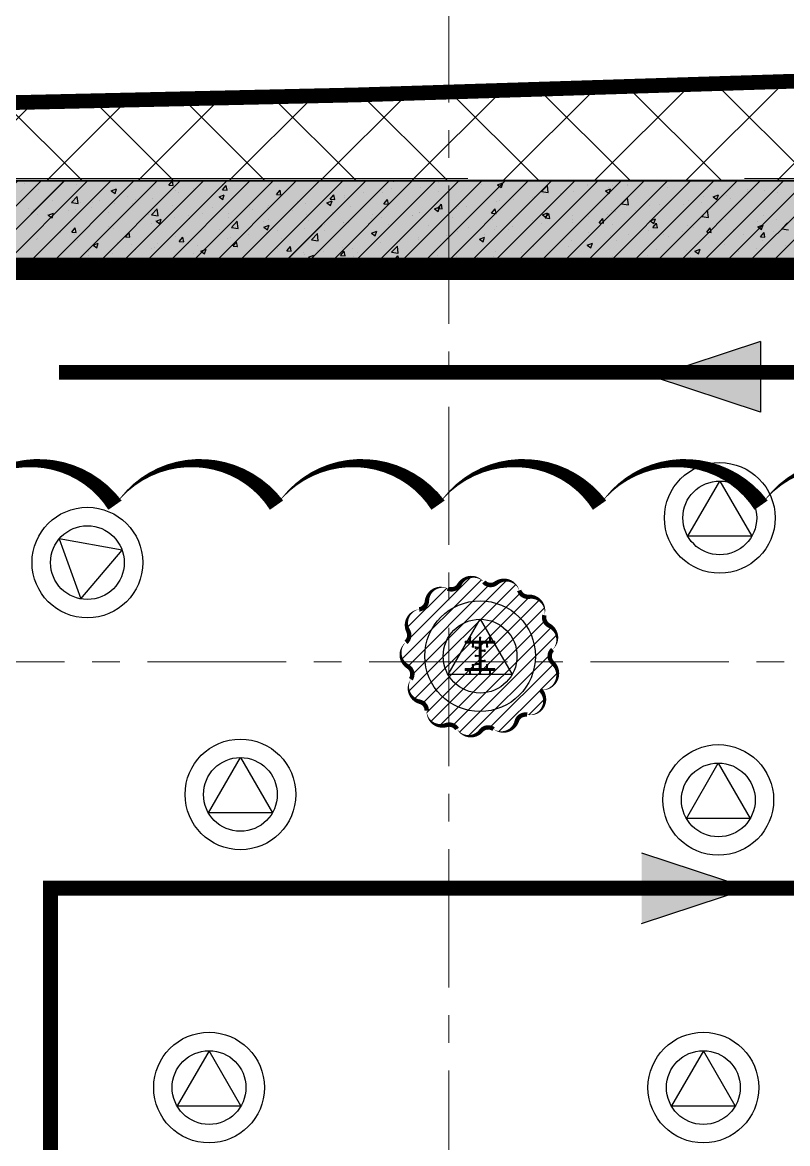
# Model space of a CAD drawing. Header units: millimetres. Extents: x -346728 to 1320345, y -537202 to -385966.
# Drawn here: x 384395 to 394762, y -423201 to -407998 of the extents above; entities that cross this region are included whole.
import ezdxf
from ezdxf.xclip import XClip

# ---------------------------------------------------------------- set-up
doc = ezdxf.new("R2010")
doc.units = ezdxf.units.MM
doc.header["$LTSCALE"] = 100
doc.header["$XCLIPFRAME"] = 2
for name, pattern in [('DASHED2', [0.375, 0.25, -0.125]), ('HIDDEN', [9.525, 6.35, -3.175]), ('X1326_GLB$0$CENTER', [2, 1.25, -0.25, 0.25, -0.25])]:
    doc.linetypes.add(name, pattern=pattern)
for name, color, linetype, lineweight in [('0 T TEXT', 7, 'Continuous', 13), ('A-giao thong', 8, 'Continuous', 15), ('KCMANH', 8, 'Continuous', 13), ('KINGPOST', 5, 'Continuous', 20), ('L.DUONG', 234, 'Continuous', 15), ('X1326_GLB$0$A-tim', 8, 'X1326_GLB$0$CENTER', 9)]:
    doc.layers.add(name, color=color, linetype=linetype, lineweight=lineweight)
for name, color, linetype in [('DM', 8, 'Continuous'), ('hach', 253, 'Continuous'), ('PL', 3, 'Continuous'), ('thep doc', 6, 'Continuous'), ('W2', 4, 'Continuous'), ('XR_1326_csPL$0$hach', 253, 'Continuous'), ('XR_1326_csPL$0$W2', 4, 'Continuous')]:
    doc.layers.add(name, color=color, linetype=linetype)
doc.linetypes.add('FENCELINE2', pattern='A,0.25,-0.1,[132,ltypeshp.shx,S=0.1,R=0,X=-0.1,Y=0],-0.1,1', length=1.45)
pattern_1 = [(45, (188543.33, 11377564.439), (-8.980256121, 8.980256121), []), (135, (188543.33, 11377564.439), (-8.980256121, -8.980256121), [])]

# ---------------------------------------------------------------- blocks, each defined once
blk = doc.blocks.new('LVL-KHUNGTEN')
blk.add_lwpolyline([(61072.9, 41092.8), (119123.5, 41092.8), (119123.5, 61.9), (61072.9, 61.9)], close=True)
blk = doc.blocks.new('mb duong hh')
at = {"layer": '0 T TEXT', "color": 8, "linetype": 'DASHED2', "ltscale": 300}
blk.add_lwpolyline([(75940, 34596), (80501, 41668), (80491, 88861), (75484, 93868), (-20031, 93860), (-33610, 75885), (-26182, 55955), (-6300, 2612), (0, 0)], close=True, dxfattribs=at)
blk = doc.blocks.new('MB HANG RAO TAM')
h = blk.add_hatch()
h.set_pattern_fill('ANSI37', color=8, scale=7000, style=0)
h.set_pattern_definition([(45, (527887.4, 631399.9), (-618.7184, 618.7184), []), (135, (527887.4, 631399.9), (-618.7184, -618.7184), [])])
h.paths.add_polyline_path([(89794, 74797), (94796, 69797), (94804, 22611), (90246, 15544), (52523, -1634), (34324, -9922), (14325, -19029), (8025, -16417), (-19267, 56832), (-5688, 74797), (41806, 74797), (65797, 74797)], flags=16)
h.paths.add_polyline_path([(-17293, 40146), (-15160, 40938), (-12777, 34516), (-15127, 33730), (-10493, 20001), (4784, -19373), (12548, -21453), (91490, 14752), (95488, 20874), (95620, 46027), (95770, 74597), (91825, 78101), (52350, 76926), (14008, 75822), (-9259, 75871), (-23844, 71027), (-24251, 60760)])
at = {"layer": 'L.DUONG', "color": 94, "linetype": 'FENCELINE2', "ltscale": 25, "const_width": 200, "elevation": 7850}
blk.add_lwpolyline([(13898, 75822), (14369, 75824), (20809, 75968), (32497, 76335), (48850, 76822), (75776, 77623), (91825, 78101), (95770, 74597), (95712, 63657), (95684, 58344), (95610, 44235), (95553, 33268), (95488, 20874), (91490, 14752), (75806, 7559), (49624, -4449), (26632, -14994), (12548, -21453), (4784, -19373), (0, -7161), (-6626, 9890)], dxfattribs=at)
at = {"layer": 'XR_1326_csPL$0$W2', "color": 7, "ltscale": 0.5, "elevation": 0}
blk.add_lwpolyline([(8025, -16417), (14325, -19029), (90246, 15544), (94804, 22611), (94796, 69797), (89794, 74797), (-5688, 74797), (-19267, 56832)], close=True, dxfattribs=at)
blk = doc.blocks.new('KP50 TOI SAN L1')
at = {"ltscale": 0.1}
h = blk.add_hatch(color=3, dxfattribs=at)
h.dxf.hatch_style = 1
h.paths.add_polyline_path([(14, 171), (-14, 171), (-14, 142)])
h.paths.add_polyline_path([(-14, -142), (-14, -171), (14, -171)])
at = {"layer": 'KCMANH', "linetype": 'ByBlock'}
h = blk.add_hatch(dxfattribs=at)
h.set_pattern_fill('ANSI37', color=3, scale=4, style=0)
h.set_pattern_definition(pattern_1)
h.paths.add_polyline_path([(-200, 200), (-200, 171), (200, 171), (200, 200)])
h = blk.add_hatch(dxfattribs=at)
h.set_pattern_fill('ANSI37', color=3, scale=4, style=0)
h.set_pattern_definition([(45, (188728.93, 11377564.439), (-8.980256121, 8.980256121), []), (135, (188728.93, 11377564.439), (-8.980256121, -8.980256121), [])])
h.paths.add_polyline_path([(14, 171), (-14, 142), (-14, -142), (14, -171)])
h = blk.add_hatch(dxfattribs=at)
h.set_pattern_fill('ANSI37', color=3, scale=4, style=0)
h.set_pattern_definition(pattern_1)
h.paths.add_polyline_path([(-200, -171), (-200, -200), (200, -200), (200, -171)])
at = {"layer": 'KCMANH', "color": 3, "linetype": 'ByBlock'}
blk.add_line((-200, 200), (200, 200), dxfattribs=at)
at = {"layer": 'KCMANH', "linetype": 'ByBlock'}
for p, q in [((-125, 253), (-146, 253)), ((-146, 240), (-146, 253)), ((-125, 240), (-146, 240)), ((-142, 200), (-142, 240)), ((-129, 200), (-129, 240)), ((-125, 240), (-125, 253)), ((-102, 171), (-102, 131)), ((-89, 171), (-89, 131)), ((-10, 253), (10, 253)), ((-10, 240), (-10, 253)), ((-10, 240), (10, 240)), ((-6, 200), (-6, 240)), ((6, 200), (6, 240)), ((10, 240), (10, 253)), ((89, 171), (89, 131)), ((102, 171), (102, 131)), ((125, 253), (146, 253)), ((125, 240), (125, 253)), ((125, 240), (146, 240)), ((129, 200), (129, 240)), ((142, 200), (142, 240)), ((146, 240), (146, 253)), ((-85, 131), (-106, 131)), ((-106, 131), (-106, 118)), ((-85, 118), (-106, 118)), ((-85, 131), (-85, 118)), ((-67, 100), (-67, 120)), ((-54, 120), (-67, 120)), ((-54, 100), (-67, 100)), ((-67, 10), (-67, -10)), ((-54, 10), (-67, 10)), ((-54, 100), (-54, 120)), ((-14, 116), (-54, 116)), ((-14, 104), (-54, 104)), ((-54, 10), (-54, -10)), ((-14, 6), (-54, 6)), ((14, 76), (54, 76)), ((14, 64), (54, 64)), ((54, 60), (54, 80)), ((54, 80), (67, 80)), ((54, 60), (67, 60)), ((67, 60), (67, 80)), ((85, 131), (106, 131)), ((85, 131), (85, 118)), ((85, 118), (106, 118)), ((106, 131), (106, 118)), ((-85, -118), (-106, -118)), ((-106, -131), (-106, -118)), ((-85, -131), (-106, -131)), ((-102, -171), (-102, -131)), ((-89, -171), (-89, -131)), ((-85, -131), (-85, -118)), ((-54, -10), (-67, -10)), ((-67, -100), (-67, -120)), ((-54, -100), (-67, -100)), ((-54, -120), (-67, -120)), ((-14, -6), (-54, -6)), ((-54, -100), (-54, -120)), ((-14, -104), (-54, -104)), ((-14, -116), (-54, -116)), ((14, -64), (54, -64)), ((14, -76), (54, -76)), ((54, -60), (54, -80)), ((54, -60), (67, -60)), ((54, -80), (67, -80)), ((67, -60), (67, -80)), ((85, -118), (106, -118)), ((85, -131), (85, -118)), ((85, -131), (106, -131)), ((89, -171), (89, -131)), ((102, -171), (102, -131)), ((106, -131), (106, -118)), ((-125, -240), (-146, -240)), ((-146, -240), (-146, -253)), ((-125, -253), (-146, -253)), ((-142, -200), (-142, -240)), ((-129, -200), (-129, -240)), ((-125, -240), (-125, -253)), ((-10, -240), (10, -240)), ((-10, -240), (-10, -253)), ((-10, -253), (10, -253)), ((-6, -200), (-6, -240)), ((6, -200), (6, -240)), ((10, -240), (10, -253)), ((125, -240), (146, -240)), ((125, -240), (125, -253)), ((125, -253), (146, -253)), ((129, -200), (129, -240)), ((142, -200), (142, -240)), ((146, -240), (146, -253))]:
    blk.add_line(p, q, dxfattribs=at)
at = {"layer": 'KINGPOST', "color": 3, "linetype": 'ByBlock'}
for p, q in [((-200, 171), (-200, 200)), ((-200, 171), (200, 171)), ((-14, 171), (-14, -171)), ((-14, 142), (14, 171)), ((14, 171), (14, -171)), ((200, 171), (200, 200)), ((-14, -142), (14, -171)), ((-200, -171), (200, -171)), ((-200, -171), (-200, -200)), ((-200, -200), (200, -200)), ((200, -171), (200, -200))]:
    blk.add_line(p, q, dxfattribs=at)
at = {"layer": 'KINGPOST', "color": 6, "linetype": 'ByBlock'}
blk.add_lwpolyline([(-14, 0), (14, 0)], dxfattribs=at)
blk = doc.blocks.new('B1 Kingpost Layout Plan1')
at = {"layer": 'KCMANH', "linetype": 'ByBlock'}
blk.add_blockref('KP50 TOI SAN L1', (20000, -1821, 0), dxfattribs=at)

msp = doc.modelspace()

# ---------------------------------------------------------------- hatches: boundary and pattern name
at = {"ltscale": 0.1}
h = msp.add_hatch(color=3, dxfattribs=at)
h.dxf.hatch_style = 1
h.paths.add_polyline_path([(390610.7, -416420.4), (390581.9, -416420.4), (390581.9, -416449.2)])
h.paths.add_polyline_path([(390581.9, -416734), (390581.9, -416762.8), (390610.7, -416762.8)])
at = {"layer": 'A-giao thong', "transparency": 33554572}
h = msp.add_hatch(dxfattribs=at)
h.set_pattern_fill('ANSI31', color=256, scale=1000)
h.set_pattern_definition([(45, (352247.31, -513848.21), (-88.38835, 88.38835), [])])
edge = h.paths.add_edge_path()
edge.add_arc((391441.4, -416355.9), 200.1, 313.189, 423.189)
edge.add_arc((391587.2, -416067.4), 123.2, 165.32463, 243.189, ccw=False)
edge.add_arc((391274.2, -415985.4), 200.3, 345.32463, 455.32463)
edge.add_arc((391244.2, -415663.3), 123.2, 197.45235, 275.32463, ccw=False)
edge.add_arc((390935.7, -415760.3), 200.2, 17.45235, 127.45235)
edge.add_arc((390739, -415503.5), 123.2, 221.33742, 307.45235, ccw=False)
edge.add_arc((390494, -415719.1), 203.2, 41.33742, 151.33742)
edge.add_arc((390207.6, -415562.5), 123.2, 245.97207, 331.33742, ccw=False)
edge.add_arc((390075.9, -415858), 200.3, 65.97207, 175.97207)
edge.add_arc((389753.2, -415835.2), 123.2, 278.09941, 355.97207, ccw=False)
edge.add_arc((389798.8, -416155.5), 200.3, 98.09941, 208.09941)
edge.add_arc((389513.4, -416307.9), 123.2, -50.51419, 28.09941, ccw=False)
edge.add_arc((389719.4, -416557.8), 200.7, 129.48581, 239.48581)
edge.add_arc((389554.9, -416836.8), 123.2, -33.38585, 59.48581, ccw=False)
edge.add_arc((389824.9, -417014.7), 200.1, 146.61415, 256.61415)
edge.add_arc((389750, -417329.2), 123.2, -1.25134, 76.61415, ccw=False)
edge.add_arc((390073.5, -417336.3), 200.3, 178.74866, 288.74866)
edge.add_arc((390177.5, -417642.6), 123.2, 30.87684, 108.74866, ccw=False)
edge.add_arc((390455, -417476.6), 200.2, 210.87684, 320.87684)
edge.add_arc((390705.9, -417680.7), 123.2, 54.01227, 140.87684, ccw=False)
edge.add_arc((390897.7, -417416.7), 203.1, 234.01227, 344.01227)
edge.add_arc((391211.4, -417506.6), 123.2, 79.39644, 164.01227, ccw=False)
edge.add_arc((391270.9, -417188.6), 200.3, 259.39644, 404.1286)
edge.add_arc((391435.8, -416838.3), 212, 264.27964, 407.39823)
edge.add_arc((391662.6, -416591.6), 123.2, 133.189, 227.39823, ccw=False)
at = {"layer": 'hach'}
h = msp.add_hatch(dxfattribs=at)
h.set_pattern_fill('ANSI31', color=256, scale=70)
h.set_pattern_definition([(45, (342151.22, -508591.22), (-157.15448, 157.15448), [])])
h.paths.add_polyline_path([(362433.4, -410142.2), (348853.9, -428107.5), (376146.7, -501359), (382446.8, -503970.9), (458369.1, -469396.6), (462927.9, -462329.4), (462919.8, -415142.7), (457917.8, -410142.2)])
h.paths.add_polyline_path([(363030.6, -411342.2), (350208.3, -428305.7), (377088.8, -500450.6), (382424.3, -502662.6), (457551.5, -468450.4), (461727.8, -461976.1), (461719.7, -415639.4), (457420.9, -411342.2)], flags=16)
h = msp.add_hatch(dxfattribs=at)
h.set_pattern_fill('AR-CONC', color=256, scale=4)
h.set_pattern_definition([(50, (342151.2, -508591.2), (728.7387, -63.7563), [76.2, -838.2]), (355, (342151.2, -508591.2), (-140.9737, 764.2274), [60.96, -670.5623]), (100.45144, (342211.95, -508596.54), (587.765, 700.471), [64.76, -712.361]), (46.1842, (342151.2, -508388), (1084.316, -168.1693), [114.3, -1257.3]), (96.63556, (342241.6, -508402), (949.6165, 989.7045), [97.14, -1068.5424]), (351.18415, (342151.2, -508388), (949.6165, 989.7045), [91.44, -1005.839]), (21, (342252.8, -508438.8), (606.4576, -409.0608), [76.2, -838.2]), (326, (342252.8, -508438.8), (247.208, 736.752), [60.96, -670.56]), (71.45144, (342303.36, -508472.9), (853.6657, 327.691), [64.76, -712.3598]), (37.5, (342151.22, -508591.22), (12.3544, 338.22016), [0, -662.432, 0, -680.72, 0, -673.1]), (7.5, (342151.22, -508591.22), (267.27865, 400.7223), [0, -388.112, 0, -647.192, 0, -256.54]), (327.5, (341924.65, -508591.22), (542.3624, -22.91498), [0, -254, 0, -792.48, 0, -1051.56]), (317.5, (341823.05, -508591.2), (592.5167, 101.706), [0, -330.2, 0, -526.288, 0, -746.76])])
h.paths.add_polyline_path([(362433.4, -410142.2), (348853.9, -428107.5), (376146.7, -501359), (382446.8, -503970.9), (458369.1, -469396.6), (462927.9, -462329.4), (462919.8, -415142.7), (457917.8, -410142.2)])
h.paths.add_polyline_path([(363030.6, -411342.2), (350208.3, -428305.7), (377088.8, -500450.6), (382424.3, -502662.6), (457551.5, -468450.4), (461727.8, -461976.1), (461719.7, -415639.4), (457420.9, -411342.2)], flags=16)

# ---------------------------------------------------------------- linework, layer by layer
at = {"elevation": -1404.9}
msp.add_lwpolyline([(370329.9, -436119.7, 0, 218.9, -0.5205671), (370329.9, -433931.2, 0, 218.9, -0.5205671), (370329.9, -431742.7, 0, 218.9, -0.5205671), (370329.9, -429554.1, 0, 218.9, -0.5205671), (370329.9, -427365.6, 0, 218.9, -0.5205671), (370329.9, -425177.1, 0, 218.9, -0.5205671), (370329.9, -422988.6, 0, 218.9, -0.5205671), (370329.9, -420800.1, 0, 218.9, -0.5205671), (370329.9, -418611.6, 0, 218.9, -0.5205671), (370329.9, -416423.1, 0, 218.9, -0.5205671), (370329.9, -414544, 0, 218.9, -0.5205671), (372518.4, -414544, 0, 218.9, -0.5205671), (374706.9, -414544, 0, 218.9, -0.5205671), (376895.4, -414544, 0, 218.9, -0.5205671), (379083.9, -414544, 0, 218.9, -0.5205671), (381272.4, -414544, 0, 218.9, -0.5205671), (383461, -414544, 0, 218.9, -0.5205671), (385649.5, -414544, 0, 218.9, -0.5205671), (387838, -414544, 0, 218.9, -0.5205671), (390026.5, -414544, 0, 218.9, -0.5205671), (392215, -414544, 0, 218.9, -0.5205671), (394403.5, -414544, 0, 218.9, -0.5205671), (396592, -414544, 0, 218.9, -0.5205671)], format="xyseb", dxfattribs=at)
at = {"color": 5, "elevation": -2718.3}
msp.add_lwpolyline([(391578.3, -416501.8, 0, 60, 0.5205671), (391531.6, -416177.3, 60, 60, -0.3534527), (391468, -416036.2, 0, 60, 0.5205671), (391255.6, -415785.9, 60, 60, -0.3534915), (391126.7, -415700.2, 0, 60, 0.5205671), (390813.9, -415601.3, 60, 60, -0.3944899), (390646.5, -415584.9, 0, 60, 0.520567), (390315.7, -415621.6, 60, 60, -0.3907151), (390157.4, -415675, 0, 60, 0.520567), (389876.1, -415843.9, 60, 60, -0.3534934), (389770.6, -415957.2, 0, 60, 0.5205671), (389622.1, -416249.9, 60, 60, -0.3571345), (389591.8, -416403, 0, 60, 0.520567), (389617.5, -416730.7, 60, 60, -0.4289707), (389657.8, -416904.6, 0, 60, 0.520567), (389778.6, -417209.4, 60, 60, -0.3534582), (389873.2, -417331.9, 0, 60, 0.520567), (390137.9, -417526, 60, 60, -0.3534893), (390283.2, -417579.4, 0, 60, 0.5205671), (390610.4, -417603, 60, 60, -0.3982747), (390778.3, -417581, 0, 60, 0.520567), (391093, -417472.6, 60, 60, -0.3869502), (391234, -417385.5, 0, 60, 0.7314349), (391414.6, -417049.2, 0, 60, 0.7206829), (391579.3, -416682.2, 60, 60, -0.4358983)], format="xyseb", close=True, dxfattribs=at)
at = {"layer": 'PL', "elevation": -1404.9}
for points in [[(393843.9, -414216.6), (394276.9, -414966.6), (393410.9, -414966.6)], [(393843.9, -414216.6), (394276.9, -414966.6), (393410.9, -414966.6)], [(384893.5, -415000.3), (385186.5, -415815.2), (385745.8, -415154.1)], [(384893.5, -415000.3), (385186.5, -415815.2), (385745.8, -415154.1)], [(390596.3, -416091.6), (391029.3, -416841.6), (390163.3, -416841.6)], [(390596.3, -416091.6), (391029.3, -416841.6), (390163.3, -416841.6)], [(387348.7, -417966.6), (387781.7, -418716.6), (386915.7, -418716.6)], [(387348.7, -417966.6), (387781.7, -418716.6), (386915.7, -418716.6)], [(393824, -418041.6), (394257, -418791.6), (393391, -418791.6)], [(393824, -418041.6), (394257, -418791.6), (393391, -418791.6)], [(386490.7, -422691.4), (387356.7, -422691.4), (386923.7, -421941.4)], [(386490.7, -422691.4), (387356.7, -422691.4), (386923.7, -421941.4)], [(393188.3, -422691.4), (394054.3, -422691.4), (393621.3, -421941.4)], [(393188.3, -422691.4), (394054.3, -422691.4), (393621.3, -421941.4)]]:
    msp.add_lwpolyline(points, close=True, dxfattribs=at)
at = {"layer": 'PL'}
for centre, radius in [((393843.9, -414716.6, -1404.9), 750), ((393843.9, -414716.6, -1404.9), 750), ((393843.9, -414716.6, -1404.9), 500), ((393843.9, -414716.6, -1404.9), 500), ((385275.3, -415323.2, -1404.9), 750), ((385275.3, -415323.2, -1404.9), 750), ((385275.3, -415323.2, -1404.9), 500), ((385275.3, -415323.2, -1404.9), 500), ((390596.3, -416591.6, -1404.9), 750), ((390596.3, -416591.6, -1404.9), 750), ((390596.3, -416591.6, -1404.9), 500), ((390596.3, -416591.6, -1404.9), 500), ((387348.7, -418466.6, -1404.9), 750), ((387348.7, -418466.6, -1404.9), 750), ((393824, -418541.6, -1404.9), 750), ((393824, -418541.6, -1404.9), 750), ((387348.7, -418466.6, -1404.9), 500), ((387348.7, -418466.6, -1404.9), 500), ((393824, -418541.6, -1404.9), 500), ((393824, -418541.6, -1404.9), 500), ((386923.7, -422441.4, -1404.9), 750), ((386923.7, -422441.4, -1404.9), 750), ((393621.3, -422441.4, -1404.9), 750), ((393621.3, -422441.4, -1404.9), 750), ((386923.7, -422441.4, -1404.9), 500), ((386923.7, -422441.4, -1404.9), 500), ((393621.3, -422441.4, -1404.9), 500), ((393621.3, -422441.4, -1404.9), 500)]:
    msp.add_circle(centre, radius, dxfattribs=at)
at = {"layer": 'W2', "ltscale": 0.5, "elevation": -1404.9}
for points in [[(362433.4, -410142.2), (348853.9, -428107.5), (376146.7, -501359), (382446.8, -503970.9), (458369.1, -469396.6), (462927.9, -462329.4), (462919.6, -415142.1), (457917.8, -410142.2)], [(363030.6, -411342.2), (350208.3, -428305.7), (377088.8, -500450.6), (382424.3, -502662.6), (457551.5, -468450.4), (461727.8, -461976.1), (461719.7, -415639.4), (457420.9, -411342.2)]]:
    msp.add_lwpolyline(points, close=True, dxfattribs=at)
at = {"layer": 'X1326_GLB$0$A-tim', "ltscale": 15}
for p, q in [((390171.3, -398208.6, -1404.9), (390171.3, -512162.7, -1404.9)), ((341092.1, -416666.6, -1404.9), (475778.7, -416666.6, -1404.9))]:
    msp.add_line(p, q, dxfattribs=at)
at = {"layer": 'XR_1326_csPL$0$hach', "color": 250}
for p, q in [((383453.3, -411342.2, -1404.9), (384653.3, -410142.2, -1404.9)), ((383767.6, -411342.2, -1404.9), (384967.6, -410142.2, -1404.9)), ((384081.9, -411342.2, -1404.9), (385281.9, -410142.2, -1404.9)), ((384396.2, -411342.2, -1404.9), (385596.2, -410142.2, -1404.9)), ((384424.2, -410180.1, -1404.9), (384424.2, -410180.1, -1404.9)), ((384710.5, -411342.2, -1404.9), (385910.5, -410142.2, -1404.9)), ((384940.4, -410146.4, -1404.9), (384940.4, -410146.4, -1404.9)), ((385024.8, -411342.2, -1404.9), (386224.8, -410142.2, -1404.9)), ((385339.1, -411342.2, -1404.9), (386539.1, -410142.2, -1404.9)), ((385653.5, -411342.2, -1404.9), (386853.5, -410142.2, -1404.9)), ((385682.4, -410142.2, -1404.9), (385711.1, -410144.7, -1404.9)), ((385711.2, -410144.6, -1404.9), (385710.7, -410142.2, -1404.9)), ((385967.8, -411342.2, -1404.9), (387167.8, -410142.2, -1404.9)), ((386282.1, -411342.2, -1404.9), (387482.1, -410142.2, -1404.9)), ((386379.1, -410203.1, -1404.9), (386428, -410144.7, -1404.9)), ((386439.9, -410208.4, -1404.9), (386428.2, -410144.7, -1404.9)), ((386596.4, -411342.2, -1404.9), (387796.4, -410142.2, -1404.9)), ((386910.7, -411342.2, -1404.9), (388110.7, -410142.2, -1404.9)), ((387225, -411342.2, -1404.9), (388425, -410142.2, -1404.9)), ((387539.3, -411342.2, -1404.9), (388739.3, -410142.2, -1404.9)), ((387724.8, -410174.5, -1404.9), (387724.8, -410174.5, -1404.9)), ((387853.6, -411342.2, -1404.9), (389053.6, -410142.2, -1404.9)), ((388167.9, -411342.2, -1404.9), (389367.9, -410142.2, -1404.9)), ((388482.2, -411342.2, -1404.9), (389682.2, -410142.2, -1404.9)), ((388796.5, -411342.2, -1404.9), (389996.5, -410142.2, -1404.9)), ((389110.9, -411342.2, -1404.9), (390310.9, -410142.2, -1404.9)), ((389408.2, -410142.2, -1404.9), (389424, -410152.8, -1404.9)), ((389424, -410152.8, -1404.9), (389427.6, -410142.2, -1404.9)), ((389425.2, -411342.2, -1404.9), (390625.2, -410142.2, -1404.9)), ((389739.5, -411342.2, -1404.9), (390939.5, -410142.2, -1404.9)), ((390039.2, -410172, -1404.9), (390039.2, -410172, -1404.9)), ((390053.8, -411342.2, -1404.9), (391253.8, -410142.2, -1404.9)), ((390315.9, -410158.7, -1404.9), (390315.9, -410158.7, -1404.9)), ((390368.1, -411342.2, -1404.9), (391568.1, -410142.2, -1404.9)), ((390682.4, -411342.2, -1404.9), (391882.4, -410142.2, -1404.9)), ((390833.6, -410200, -1404.9), (390904.8, -410172.7, -1404.9)), ((390884.2, -410234.2, -1404.9), (390904.8, -410172.8, -1404.9)), ((390967.9, -410146.8, -1404.9), (390967.9, -410146.8, -1404.9)), ((390996.7, -411342.2, -1404.9), (392196.7, -410142.2, -1404.9)), ((391311, -411342.2, -1404.9), (392511, -410142.2, -1404.9)), ((391510.3, -410169.7, -1404.9), (391510.3, -410169.7, -1404.9)), ((391625.3, -411342.2, -1404.9), (392825.3, -410142.2, -1404.9)), ((391939.6, -411342.2, -1404.9), (393139.6, -410142.2, -1404.9)), ((392253.9, -411342.2, -1404.9), (393453.9, -410142.2, -1404.9)), ((392568.3, -411342.2, -1404.9), (393768.3, -410142.2, -1404.9)), ((392882.6, -411342.2, -1404.9), (394082.6, -410142.2, -1404.9)), ((392900.9, -410147.6, -1404.9), (392900.9, -410147.6, -1404.9)), ((392972.7, -410151.3, -1404.9), (392972.7, -410151.3, -1404.9)), ((393196.9, -411342.2, -1404.9), (394396.9, -410142.2, -1404.9)), ((393511.2, -411342.2, -1404.9), (394711.2, -410142.2, -1404.9)), ((393825.5, -411342.2, -1404.9), (395025.5, -410142.2, -1404.9)), ((394139.8, -411342.2, -1404.9), (395339.8, -410142.2, -1404.9)), ((394276.6, -410142.2, -1404.9), (394314.9, -410145.5, -1404.9)), ((394315, -410145.5, -1404.9), (394314.4, -410142.2, -1404.9)), ((394454.1, -411342.2, -1404.9), (395654.1, -410142.2, -1404.9)), ((384612.1, -410261.8, -1404.9), (384612.1, -410261.8, -1404.9)), ((385125.3, -410196.7, -1404.9), (385125.3, -410196.7, -1404.9)), ((385599.6, -410283.6, -1404.9), (385670.7, -410256.3, -1404.9)), ((385599.6, -410283.7, -1404.9), (385650.1, -410317.7, -1404.9)), ((385650.1, -410317.8, -1404.9), (385670.7, -410256.4, -1404.9)), ((386379.1, -410203.1, -1404.9), (386439.8, -410208.4, -1404.9)), ((386464.1, -410277.1, -1404.9), (386464.1, -410277.1, -1404.9)), ((386513.4, -410298.5, -1404.9), (386513.4, -410298.5, -1404.9)), ((386675.5, -410322.2, -1404.9), (386675.5, -410322.2, -1404.9)), ((386718.5, -410243.6, -1404.9), (386718.5, -410243.6, -1404.9)), ((387103.3, -410193, -1404.9), (387103.3, -410193, -1404.9)), ((387105.9, -410196.8, -1404.9), (387105.9, -410196.8, -1404.9)), ((387107.8, -410266.9, -1404.9), (387156.8, -410208.5, -1404.9)), ((387107.8, -410266.9, -1404.9), (387168.5, -410272.2, -1404.9)), ((387168.6, -410272.2, -1404.9), (387156.9, -410208.5, -1404.9)), ((387203.2, -410246, -1404.9), (387203.2, -410246, -1404.9)), ((387836.5, -410330.6, -1404.9), (387885.5, -410272.2, -1404.9)), ((387836.5, -410330.6, -1404.9), (387897.3, -410335.9, -1404.9)), ((387897.4, -410335.9, -1404.9), (387885.6, -410272.2, -1404.9)), ((388565.3, -410394.4, -1404.9), (388614.3, -410336, -1404.9)), ((388626.1, -410399.7, -1404.9), (388614.4, -410336, -1404.9)), ((389012.8, -410307.1, -1404.9), (389012.8, -410307.1, -1404.9)), ((389275, -410300, -1404.9), (389275, -410300, -1404.9)), ((389397.6, -410256.5, -1404.9), (389397.6, -410256.5, -1404.9)), ((389788.2, -410234.9, -1404.9), (389788.2, -410234.9, -1404.9)), ((390026.6, -410294.5, -1404.9), (390026.6, -410294.5, -1404.9)), ((390619.1, -410192.8, -1404.9), (390619.1, -410192.8, -1404.9)), ((390833.6, -410200.1, -1404.9), (390884.1, -410234.2, -1404.9)), ((391430.2, -410291.4, -1404.9), (391509.3, -410208.9, -1404.9)), ((391430.2, -410291.5, -1404.9), (391520.6, -410305.5, -1404.9)), ((391455, -410314.2, -1404.9), (391455, -410314.2, -1404.9)), ((391520.6, -410305.4, -1404.9), (391509.3, -410208.9, -1404.9)), ((391691.9, -410319.9, -1404.9), (391691.9, -410319.9, -1404.9)), ((391866.1, -410284.2, -1404.9), (391866.1, -410284.2, -1404.9)), ((392047.6, -410212.5, -1404.9), (392047.6, -410212.5, -1404.9)), ((392052.6, -410192.6, -1404.9), (392052.6, -410192.6, -1404.9)), ((392293.7, -410281.4, -1404.9), (392344.3, -410315.5, -1404.9)), ((392293.8, -410281.4, -1404.9), (392364.9, -410254.1, -1404.9)), ((392333.5, -410235.5, -1404.9), (392333.5, -410235.5, -1404.9)), ((392344.3, -410315.5, -1404.9), (392364.9, -410254.1, -1404.9)), ((392387.7, -410212.7, -1404.9), (392387.7, -410212.7, -1404.9)), ((392587.9, -410202, -1404.9), (392587.9, -410202, -1404.9)), ((392595, -410215.6, -1404.9), (392595, -410215.6, -1404.9)), ((393137.3, -410238.5, -1404.9), (393137.3, -410238.5, -1404.9)), ((393679.7, -410261.4, -1404.9), (393679.7, -410261.4, -1404.9)), ((393753.9, -410362.7, -1404.9), (393825, -410335.4, -1404.9)), ((393804.4, -410396.9, -1404.9), (393825, -410335.5, -1404.9)), ((394213.1, -410262.9, -1404.9), (394213.1, -410262.9, -1404.9)), ((394222.1, -410284.3, -1404.9), (394222.1, -410284.3, -1404.9)), ((394451.1, -410273.1, -1404.9), (394451.1, -410273.1, -1404.9)), ((394627.8, -410298.9, -1404.9), (394627.8, -410298.9, -1404.9)), ((384804.1, -410413.9, -1404.9), (384804.1, -410413.9, -1404.9)), ((385059, -410440.3, -1404.9), (385138.1, -410357.8, -1404.9)), ((385059, -410440.3, -1404.9), (385149.4, -410454.3, -1404.9)), ((385149.4, -410454.3, -1404.9), (385138.1, -410357.8, -1404.9)), ((385183.3, -410445.7, -1404.9), (385183.3, -410445.7, -1404.9)), ((385346.4, -410436.8, -1404.9), (385346.4, -410436.8, -1404.9)), ((385437.7, -410412.3, -1404.9), (385437.7, -410412.3, -1404.9)), ((385640.6, -410458.8, -1404.9), (385640.6, -410458.8, -1404.9)), ((385822.5, -410361.6, -1404.9), (385822.5, -410361.6, -1404.9)), ((385888.8, -410459.8, -1404.9), (385888.8, -410459.8, -1404.9)), ((385920.9, -410400.2, -1404.9), (385920.9, -410400.2, -1404.9)), ((386162.3, -410387.2, -1404.9), (386162.3, -410387.2, -1404.9)), ((386431.2, -410482.7, -1404.9), (386431.2, -410482.7, -1404.9)), ((387059.7, -410364.9, -1404.9), (387130.9, -410337.6, -1404.9)), ((387059.7, -410365, -1404.9), (387110.2, -410399.1, -1404.9)), ((387110.2, -410399.1, -1404.9), (387130.8, -410337.7, -1404.9)), ((387732, -410475.7, -1404.9), (387732, -410475.7, -1404.9)), ((388116.8, -410425.1, -1404.9), (388116.8, -410425.1, -1404.9)), ((388225.7, -410447.7, -1404.9), (388225.7, -410447.7, -1404.9)), ((388519.8, -410446.4, -1404.9), (388570.4, -410480.5, -1404.9)), ((388519.9, -410446.3, -1404.9), (388591, -410419, -1404.9)), ((388565.3, -410394.4, -1404.9), (388626, -410399.7, -1404.9)), ((388570.4, -410480.5, -1404.9), (388591, -410419.1, -1404.9)), ((388753.4, -410371.5, -1404.9), (388753.4, -410371.5, -1404.9)), ((388758.4, -410340.6, -1404.9), (388758.4, -410340.6, -1404.9)), ((389294, -410458.1, -1404.9), (389343, -410399.8, -1404.9)), ((389294, -410458.1, -1404.9), (389354.7, -410463.4, -1404.9)), ((389354.8, -410463.4, -1404.9), (389343.1, -410399.7, -1404.9)), ((389434, -410396.2, -1404.9), (389434, -410396.2, -1404.9)), ((390022.8, -410521.9, -1404.9), (390071.7, -410463.5, -1404.9)), ((390083.6, -410527.2, -1404.9), (390071.8, -410463.5, -1404.9)), ((390825.2, -410425.4, -1404.9), (390825.2, -410425.4, -1404.9)), ((390862.5, -410415.9, -1404.9), (390862.5, -410415.9, -1404.9)), ((391052.7, -410404.1, -1404.9), (391052.7, -410404.1, -1404.9)), ((391307.1, -410370.6, -1404.9), (391307.1, -410370.6, -1404.9)), ((391338.4, -410360.4, -1404.9), (391338.4, -410360.4, -1404.9)), ((392514.5, -410459.6, -1404.9), (392593.6, -410377.1, -1404.9)), ((392514.5, -410459.6, -1404.9), (392604.9, -410473.6, -1404.9)), ((392604.9, -410473.6, -1404.9), (392593.7, -410377.1, -1404.9)), ((392888.6, -410485.8, -1404.9), (392888.6, -410485.8, -1404.9)), ((393028.1, -410466.3, -1404.9), (393028.1, -410466.3, -1404.9)), ((393347, -410467.6, -1404.9), (393347, -410467.6, -1404.9)), ((393416.3, -410409.7, -1404.9), (393416.3, -410409.7, -1404.9)), ((393601.4, -410434.1, -1404.9), (393601.4, -410434.1, -1404.9)), ((393620.6, -410364.6, -1404.9), (393620.6, -410364.6, -1404.9)), ((393753.9, -410362.8, -1404.9), (393804.4, -410396.9, -1404.9)), ((393937.9, -410338.1, -1404.9), (393937.9, -410338.1, -1404.9)), ((393986.2, -410383.4, -1404.9), (393986.2, -410383.4, -1404.9)), ((384475.9, -410527.5, -1404.9), (384475.9, -410527.5, -1404.9)), ((384541.7, -410530.2, -1404.9), (384541.7, -410530.2, -1404.9)), ((384599.8, -410600, -1404.9), (384599.8, -410600, -1404.9)), ((384735.9, -410603.6, -1404.9), (384735.9, -410603.6, -1404.9)), ((384745.9, -410611.3, -1404.9), (384817.1, -410584, -1404.9)), ((384745.9, -410611.4, -1404.9), (384796.4, -410645.4, -1404.9)), ((384796.5, -410645.4, -1404.9), (384817.1, -410584, -1404.9)), ((385018.3, -410550.4, -1404.9), (385018.3, -410550.4, -1404.9)), ((385112.9, -410535, -1404.9), (385112.9, -410535, -1404.9)), ((385328.4, -410501.9, -1404.9), (385328.4, -410501.9, -1404.9)), ((385560.6, -410573.3, -1404.9), (385560.6, -410573.3, -1404.9)), ((386103, -410596.2, -1404.9), (386103, -410596.2, -1404.9)), ((386143.3, -410608.4, -1404.9), (386222.4, -410526, -1404.9)), ((386143.3, -410608.5, -1404.9), (386233.7, -410622.5, -1404.9)), ((386233.7, -410622.4, -1404.9), (386222.5, -410526, -1404.9)), ((386645.4, -410619.1, -1404.9), (386645.4, -410619.1, -1404.9)), ((386836, -410593.7, -1404.9), (386836, -410593.7, -1404.9)), ((386973.5, -410505.6, -1404.9), (386973.5, -410505.6, -1404.9)), ((387190.8, -410584.2, -1404.9), (387190.8, -410584.2, -1404.9)), ((387477.6, -410509.2, -1404.9), (387477.6, -410509.2, -1404.9)), ((387515.9, -410528.5, -1404.9), (387515.9, -410528.5, -1404.9)), ((387712.5, -410512.7, -1404.9), (387712.5, -410512.7, -1404.9)), ((388058.2, -410551.4, -1404.9), (388058.2, -410551.4, -1404.9)), ((388249, -410599.6, -1404.9), (388249, -410599.6, -1404.9)), ((388600.6, -410574.3, -1404.9), (388600.6, -410574.3, -1404.9)), ((388841.5, -410497.9, -1404.9), (388841.5, -410497.9, -1404.9)), ((389143, -410597.2, -1404.9), (389143, -410597.2, -1404.9)), ((389262.7, -410638.2, -1404.9), (389262.7, -410638.2, -1404.9)), ((389677.5, -410619.3, -1404.9), (389677.5, -410619.3, -1404.9)), ((389685.3, -410620.2, -1404.9), (389685.3, -410620.2, -1404.9)), ((389771.9, -410572.7, -1404.9), (389771.9, -410572.7, -1404.9)), ((389775.8, -410573.1, -1404.9), (389775.8, -410573.1, -1404.9)), ((389979.9, -410527.8, -1404.9), (390030.5, -410561.9, -1404.9)), ((389980, -410527.7, -1404.9), (390051.1, -410500.4, -1404.9)), ((390022.8, -410521.9, -1404.9), (390083.5, -410527.2, -1404.9)), ((390026.3, -410539.2, -1404.9), (390026.3, -410539.2, -1404.9)), ((390030.5, -410561.9, -1404.9), (390051.1, -410500.5, -1404.9)), ((390270, -410517.6, -1404.9), (390270, -410517.6, -1404.9)), ((390303.5, -410497, -1404.9), (390303.5, -410497, -1404.9)), ((390411.1, -410488.6, -1404.9), (390411.1, -410488.6, -1404.9)), ((390751.5, -410585.6, -1404.9), (390800.5, -410527.3, -1404.9)), ((390751.5, -410585.6, -1404.9), (390812.2, -410591, -1404.9)), ((390812.3, -410590.9, -1404.9), (390800.6, -410527.3, -1404.9)), ((391440.1, -410609.1, -1404.9), (391511.2, -410581.7, -1404.9)), ((391440.1, -410609.1, -1404.9), (391490.6, -410643.2, -1404.9)), ((391480.2, -410649.4, -1404.9), (391529.2, -410591, -1404.9)), ((391490.6, -410643.2, -1404.9), (391511.2, -410581.8, -1404.9)), ((391541.1, -410654.7, -1404.9), (391529.3, -410591, -1404.9)), ((391853.7, -410622.4, -1404.9), (391853.7, -410622.4, -1404.9)), ((392066.2, -410636.2, -1404.9), (392066.2, -410636.2, -1404.9)), ((392320.6, -410602.7, -1404.9), (392320.6, -410602.7, -1404.9)), ((392375.4, -410550.9, -1404.9), (392375.4, -410550.9, -1404.9)), ((392435.6, -410568, -1404.9), (392435.6, -410568, -1404.9)), ((392705.4, -410552, -1404.9), (392705.4, -410552, -1404.9)), ((393598.8, -410627.7, -1404.9), (393677.9, -410545.3, -1404.9)), ((393598.8, -410627.8, -1404.9), (393689.2, -410641.8, -1404.9)), ((393689.2, -410641.8, -1404.9), (393678, -410545.3, -1404.9)), ((394438.7, -410611.3, -1404.9), (394438.7, -410611.3, -1404.9)), ((385062.6, -410839.8, -1404.9), (385111.5, -410781.4, -1404.9)), ((385123.4, -410845.1, -1404.9), (385111.7, -410781.4, -1404.9)), ((385555.2, -410762.3, -1404.9), (385555.2, -410762.3, -1404.9)), ((386149.9, -410725.5, -1404.9), (386149.9, -410725.5, -1404.9)), ((386196.8, -410677.8, -1404.9), (386196.8, -410677.8, -1404.9)), ((386206, -410692.7, -1404.9), (386256.6, -410726.8, -1404.9)), ((386206.1, -410692.6, -1404.9), (386277.2, -410665.3, -1404.9)), ((386256.6, -410726.8, -1404.9), (386277.2, -410665.4, -1404.9)), ((386451.2, -410644.4, -1404.9), (386451.2, -410644.4, -1404.9)), ((386663.1, -410660.4, -1404.9), (386663.1, -410660.4, -1404.9)), ((387187.7, -410642.1, -1404.9), (387187.7, -410642.1, -1404.9)), ((387227.6, -410776.6, -1404.9), (387306.7, -410694.1, -1404.9)), ((387227.6, -410776.7, -1404.9), (387318, -410790.7, -1404.9)), ((387318, -410790.6, -1404.9), (387306.8, -410694.1, -1404.9)), ((387656.5, -410701.3, -1404.9), (387656.5, -410701.3, -1404.9)), ((387666.2, -410774, -1404.9), (387737.3, -410746.7, -1404.9)), ((387666.2, -410774.1, -1404.9), (387716.7, -410808.2, -1404.9)), ((387716.7, -410808.2, -1404.9), (387737.3, -410746.8, -1404.9)), ((387730.1, -410665, -1404.9), (387730.1, -410665, -1404.9)), ((388213.3, -410785.9, -1404.9), (388213.3, -410785.9, -1404.9)), ((388272.5, -410687.9, -1404.9), (388272.5, -410687.9, -1404.9)), ((388491.1, -410741.3, -1404.9), (388491.1, -410741.3, -1404.9)), ((388741, -410709.7, -1404.9), (388741, -410709.7, -1404.9)), ((388745.5, -410707.8, -1404.9), (388745.5, -410707.8, -1404.9)), ((388814.8, -410710.8, -1404.9), (388814.8, -410710.8, -1404.9)), ((389085, -410721, -1404.9), (389085, -410721, -1404.9)), ((389130.3, -410657.2, -1404.9), (389130.3, -410657.2, -1404.9)), ((389357.2, -410733.7, -1404.9), (389357.2, -410733.7, -1404.9)), ((389899.5, -410756.6, -1404.9), (389899.5, -410756.6, -1404.9)), ((390227.7, -410643.1, -1404.9), (390227.7, -410643.1, -1404.9)), ((390441.9, -410779.5, -1404.9), (390441.9, -410779.5, -1404.9)), ((390770.1, -410666, -1404.9), (390770.1, -410666, -1404.9)), ((390812.8, -410763.6, -1404.9), (390812.8, -410763.6, -1404.9)), ((391039.8, -410771.3, -1404.9), (391039.8, -410771.3, -1404.9)), ((391250.5, -410771.4, -1404.9), (391250.5, -410771.4, -1404.9)), ((391312.4, -410688.9, -1404.9), (391312.4, -410688.9, -1404.9)), ((391326, -410698.6, -1404.9), (391326, -410698.6, -1404.9)), ((391424.6, -410720.7, -1404.9), (391424.6, -410720.7, -1404.9)), ((391480.2, -410649.4, -1404.9), (391541, -410654.7, -1404.9)), ((391843.1, -410669.7, -1404.9), (391843.1, -410669.7, -1404.9)), ((391854.8, -410711.8, -1404.9), (391854.8, -410711.8, -1404.9)), ((392209, -410713.2, -1404.9), (392258, -410654.8, -1404.9)), ((392209, -410713.2, -1404.9), (392269.7, -410718.5, -1404.9)), ((392269.8, -410718.5, -1404.9), (392258, -410654.8, -1404.9)), ((392397.1, -410734.7, -1404.9), (392397.1, -410734.7, -1404.9)), ((392900.2, -410690.4, -1404.9), (392971.4, -410663.1, -1404.9)), ((392900.2, -410690.5, -1404.9), (392950.7, -410724.6, -1404.9)), ((392937.7, -410776.9, -1404.9), (392986.7, -410718.5, -1404.9)), ((392937.7, -410776.9, -1404.9), (392998.4, -410782.2, -1404.9)), ((392939.5, -410757.6, -1404.9), (392939.5, -410757.6, -1404.9)), ((392950.7, -410724.6, -1404.9), (392971.3, -410663.2, -1404.9)), ((392998.5, -410782.2, -1404.9), (392986.8, -410718.5, -1404.9)), ((393403.9, -410747.9, -1404.9), (393403.9, -410747.9, -1404.9)), ((393481.9, -410780.6, -1404.9), (393481.9, -410780.6, -1404.9)), ((393666.5, -410840.7, -1404.9), (393715.4, -410782.3, -1404.9)), ((393727.3, -410846, -1404.9), (393715.5, -410782.3, -1404.9)), ((393718.9, -410784.1, -1404.9), (393718.9, -410784.1, -1404.9)), ((393925.6, -410676.3, -1404.9), (393925.6, -410676.3, -1404.9)), ((394360.3, -410771.8, -1404.9), (394431.5, -410744.5, -1404.9)), ((394360.3, -410771.9, -1404.9), (394410.8, -410806, -1404.9)), ((394360.5, -410699.7, -1404.9), (394360.5, -410699.7, -1404.9)), ((394410.9, -410806, -1404.9), (394431.5, -410744.6, -1404.9)), ((394614.9, -410666.2, -1404.9), (394614.9, -410666.2, -1404.9)), ((394683.1, -410795.9, -1404.9), (394762.3, -410713.4, -1404.9)), ((384587.4, -410938.2, -1404.9), (384587.4, -410938.2, -1404.9)), ((384601.9, -410930.4, -1404.9), (384601.9, -410930.4, -1404.9)), ((384916, -410846.5, -1404.9), (384916, -410846.5, -1404.9)), ((385062.6, -410839.8, -1404.9), (385123.3, -410845.1, -1404.9)), ((385100.6, -410873.2, -1404.9), (385100.6, -410873.2, -1404.9)), ((385170.4, -410813, -1404.9), (385170.4, -410813, -1404.9)), ((385628.3, -410797, -1404.9), (385628.3, -410797, -1404.9)), ((385791.3, -410903.6, -1404.9), (385840.3, -410845.2, -1404.9)), ((385791.3, -410903.6, -1404.9), (385852, -410908.9, -1404.9)), ((385852.1, -410908.9, -1404.9), (385840.4, -410845.2, -1404.9)), ((386471.5, -410904.7, -1404.9), (386471.5, -410904.7, -1404.9)), ((386520, -410967.3, -1404.9), (386569, -410909, -1404.9)), ((386580.9, -410972.6, -1404.9), (386569.1, -410908.9, -1404.9)), ((387064, -410803, -1404.9), (387064, -410803, -1404.9)), ((387178.5, -410922.5, -1404.9), (387178.5, -410922.5, -1404.9)), ((387210.4, -410909.9, -1404.9), (387210.4, -410909.9, -1404.9)), ((387464.7, -410876.5, -1404.9), (387464.7, -410876.5, -1404.9)), ((387700.1, -410850.9, -1404.9), (387700.1, -410850.9, -1404.9)), ((387849.5, -410825.8, -1404.9), (387849.5, -410825.8, -1404.9)), ((387899.9, -410924.4, -1404.9), (387899.9, -410924.4, -1404.9)), ((388311.9, -410944.8, -1404.9), (388391.1, -410862.3, -1404.9)), ((388402.3, -410958.8, -1404.9), (388391.1, -410862.3, -1404.9)), ((388492.5, -410822.7, -1404.9), (388492.5, -410822.7, -1404.9)), ((389126.3, -410855.4, -1404.9), (389197.5, -410828.1, -1404.9)), ((389126.3, -410855.5, -1404.9), (389176.8, -410889.5, -1404.9)), ((389176.8, -410889.6, -1404.9), (389197.4, -410828.2, -1404.9)), ((389759, -410939.9, -1404.9), (389759, -410939.9, -1404.9)), ((389763.5, -410911.4, -1404.9), (389763.5, -410911.4, -1404.9)), ((390143.8, -410889.3, -1404.9), (390143.8, -410889.3, -1404.9)), ((390291.2, -410835.2, -1404.9), (390291.2, -410835.2, -1404.9)), ((390586.4, -410936.7, -1404.9), (390657.6, -410909.4, -1404.9)), ((390586.4, -410936.8, -1404.9), (390636.9, -410970.9, -1404.9)), ((390636.9, -410970.9, -1404.9), (390657.5, -410909.5, -1404.9)), ((390658, -410873.1, -1404.9), (390658, -410873.1, -1404.9)), ((390785.4, -410804.8, -1404.9), (390785.4, -410804.8, -1404.9)), ((390984.3, -410802.5, -1404.9), (390984.3, -410802.5, -1404.9)), ((391526.6, -410825.4, -1404.9), (391526.6, -410825.4, -1404.9)), ((392069, -410848.3, -1404.9), (392069, -410848.3, -1404.9)), ((392363, -410889.1, -1404.9), (392363, -410889.1, -1404.9)), ((392611.4, -410871.2, -1404.9), (392611.4, -410871.2, -1404.9)), ((392876.2, -410824.1, -1404.9), (392876.2, -410824.1, -1404.9)), ((393079.8, -410868.3, -1404.9), (393079.8, -410868.3, -1404.9)), ((393153.7, -410894.1, -1404.9), (393153.7, -410894.1, -1404.9)), ((393334.1, -410834.8, -1404.9), (393334.1, -410834.8, -1404.9)), ((393666.5, -410840.7, -1404.9), (393727.2, -410846, -1404.9)), ((393696.1, -410917, -1404.9), (393696.1, -410917, -1404.9)), ((394024.2, -410803.5, -1404.9), (394024.2, -410803.5, -1404.9)), ((394171.2, -410869.1, -1404.9), (394171.2, -410869.1, -1404.9)), ((394238.4, -410940, -1404.9), (394238.4, -410940, -1404.9)), ((394395.2, -410904.4, -1404.9), (394444.2, -410846, -1404.9)), ((394395.2, -410904.4, -1404.9), (394455.9, -410909.7, -1404.9)), ((394456, -410909.7, -1404.9), (394444.3, -410846, -1404.9)), ((394566.6, -410826.4, -1404.9), (394566.6, -410826.4, -1404.9)), ((394683.1, -410796, -1404.9), (394773.5, -410810, -1404.9)), ((385144.3, -410953.3, -1404.9), (385144.3, -410953.3, -1404.9)), ((385352.4, -411020.3, -1404.9), (385423.5, -410993, -1404.9)), ((385352.4, -411020.4, -1404.9), (385402.9, -411054.5, -1404.9)), ((385402.9, -411054.5, -1404.9), (385423.5, -410993.1, -1404.9)), ((385686.7, -410976.2, -1404.9), (385686.7, -410976.2, -1404.9)), ((385878.9, -411006.4, -1404.9), (385878.9, -411006.4, -1404.9)), ((385929.6, -411078.6, -1404.9), (385929.6, -411078.6, -1404.9)), ((386137.6, -411063.7, -1404.9), (386137.6, -411063.7, -1404.9)), ((386183.9, -411045.1, -1404.9), (386183.9, -411045.1, -1404.9)), ((386229, -410999.1, -1404.9), (386229, -410999.1, -1404.9)), ((386520, -410967.3, -1404.9), (386580.8, -410972.6, -1404.9)), ((386568.7, -410994.4, -1404.9), (386568.7, -410994.4, -1404.9)), ((386650.8, -410998.6, -1404.9), (386650.8, -410998.6, -1404.9)), ((386771.4, -411022, -1404.9), (386771.4, -411022, -1404.9)), ((386812.5, -411101.7, -1404.9), (386883.7, -411074.4, -1404.9)), ((386863, -411135.9, -1404.9), (386883.6, -411074.5, -1404.9)), ((387248.8, -411031.1, -1404.9), (387297.8, -410972.7, -1404.9)), ((387248.8, -411031.1, -1404.9), (387309.5, -411036.4, -1404.9)), ((387309.6, -411036.4, -1404.9), (387297.9, -410972.7, -1404.9)), ((387307.4, -411026.1, -1404.9), (387307.4, -411026.1, -1404.9)), ((387313.7, -411044.9, -1404.9), (387313.7, -411044.9, -1404.9)), ((387856.1, -411067.9, -1404.9), (387856.1, -411067.9, -1404.9)), ((387977.5, -411094.8, -1404.9), (388026.5, -411036.5, -1404.9)), ((387977.5, -411094.8, -1404.9), (388038.2, -411100.2, -1404.9)), ((388038.3, -411100.1, -1404.9), (388026.6, -411036.5, -1404.9)), ((388312, -410944.8, -1404.9), (388402.3, -410958.8, -1404.9)), ((388398.5, -411090.8, -1404.9), (388398.5, -411090.8, -1404.9)), ((388728.7, -411047.9, -1404.9), (388728.7, -411047.9, -1404.9)), ((388863, -411057.9, -1404.9), (388863, -411057.9, -1404.9)), ((389250.3, -410976.4, -1404.9), (389250.3, -410976.4, -1404.9)), ((389396.2, -411112.9, -1404.9), (389475.4, -411030.5, -1404.9)), ((389473, -411076.5, -1404.9), (389473, -411076.5, -1404.9)), ((389486.6, -411127, -1404.9), (389475.4, -411030.5, -1404.9)), ((389504.7, -410973.4, -1404.9), (389504.7, -410973.4, -1404.9)), ((390065.5, -410974.8, -1404.9), (390065.5, -410974.8, -1404.9)), ((391313.7, -411036.8, -1404.9), (391313.7, -411036.8, -1404.9)), ((391799, -411036.9, -1404.9), (391799, -411036.9, -1404.9)), ((391841.4, -410960.6, -1404.9), (391841.4, -410960.6, -1404.9)), ((392046.5, -411018.2, -1404.9), (392097.1, -411052.3, -1404.9)), ((392046.6, -411018.1, -1404.9), (392117.7, -410990.8, -1404.9)), ((392053.3, -411003.4, -1404.9), (392053.3, -411003.4, -1404.9)), ((392097.1, -411052.3, -1404.9), (392117.7, -410990.9, -1404.9)), ((392438.1, -410952.8, -1404.9), (392438.1, -410952.8, -1404.9)), ((392986.1, -411072.5, -1404.9), (392986.1, -411072.5, -1404.9)), ((393391.6, -411086.1, -1404.9), (393391.6, -411086.1, -1404.9)), ((393506.7, -411099.5, -1404.9), (393577.8, -411072.2, -1404.9)), ((393557.2, -411133.7, -1404.9), (393577.8, -411072.3, -1404.9)), ((393578.7, -410970.8, -1404.9), (393578.7, -410970.8, -1404.9)), ((393913.2, -411014.6, -1404.9), (393913.2, -411014.6, -1404.9)), ((394347.6, -411066.9, -1404.9), (394347.6, -411066.9, -1404.9)), ((394414.6, -411092.2, -1404.9), (394414.6, -411092.2, -1404.9)), ((394426.4, -410949.5, -1404.9), (394426.4, -410949.5, -1404.9)), ((394732.4, -411016.2, -1404.9), (394732.4, -411016.2, -1404.9)), ((384648.8, -411247.2, -1404.9), (384648.8, -411247.2, -1404.9)), ((384693.9, -411209.9, -1404.9), (384693.9, -411209.9, -1404.9)), ((384903.1, -411213.7, -1404.9), (384903.1, -411213.7, -1404.9)), ((385088.2, -411211.4, -1404.9), (385088.2, -411211.4, -1404.9)), ((385286.4, -411108.1, -1404.9), (385286.4, -411108.1, -1404.9)), ((385287.9, -411163, -1404.9), (385287.9, -411163, -1404.9)), ((385615.9, -411135.2, -1404.9), (385615.9, -411135.2, -1404.9)), ((386122.4, -411229.5, -1404.9), (386122.4, -411229.5, -1404.9)), ((386714.9, -411127.8, -1404.9), (386714.9, -411127.8, -1404.9)), ((386812.5, -411101.8, -1404.9), (386863, -411135.9, -1404.9)), ((387582.2, -411226.5, -1404.9), (387582.2, -411226.5, -1404.9)), ((387687.8, -411189.1, -1404.9), (387687.8, -411189.1, -1404.9)), ((388201, -411124.1, -1404.9), (388201, -411124.1, -1404.9)), ((388223.9, -411142, -1404.9), (388223.9, -411142, -1404.9)), ((388272.6, -411183.1, -1404.9), (388343.8, -411155.8, -1404.9)), ((388272.6, -411183.2, -1404.9), (388323.1, -411217.2, -1404.9)), ((388323.2, -411217.2, -1404.9), (388343.8, -411155.8, -1404.9)), ((388478.2, -411108.6, -1404.9), (388478.2, -411108.6, -1404.9)), ((388706.3, -411158.6, -1404.9), (388755.2, -411100.2, -1404.9)), ((388706.3, -411158.6, -1404.9), (388767, -411163.9, -1404.9)), ((388767.1, -411163.9, -1404.9), (388755.3, -411100.2, -1404.9)), ((388880.5, -411178.3, -1404.9), (388880.5, -411178.3, -1404.9)), ((388940.8, -411113.7, -1404.9), (388940.8, -411113.7, -1404.9)), ((389396.3, -411113, -1404.9), (389486.6, -411127, -1404.9)), ((389435, -411222.4, -1404.9), (389484, -411164, -1404.9)), ((389435, -411222.4, -1404.9), (389495.7, -411227.7, -1404.9)), ((389483.2, -411136.6, -1404.9), (389483.2, -411136.6, -1404.9)), ((389495.8, -411227.7, -1404.9), (389484.1, -411164, -1404.9)), ((389732.8, -411264.4, -1404.9), (389803.9, -411237.1, -1404.9)), ((389783.3, -411298.6, -1404.9), (389803.9, -411237.2, -1404.9)), ((390025.6, -411159.5, -1404.9), (390025.6, -411159.5, -1404.9)), ((390163.7, -411286.1, -1404.9), (390212.7, -411227.7, -1404.9)), ((390224.6, -411291.4, -1404.9), (390212.8, -411227.7, -1404.9)), ((390278.8, -411173.4, -1404.9), (390278.8, -411173.4, -1404.9)), ((390480.6, -411281.1, -1404.9), (390559.7, -411198.6, -1404.9)), ((390518.2, -411205.5, -1404.9), (390518.2, -411205.5, -1404.9)), ((390570.9, -411295.1, -1404.9), (390559.7, -411198.6, -1404.9)), ((390567.9, -411182.4, -1404.9), (390567.9, -411182.4, -1404.9)), ((390772.5, -411172, -1404.9), (390772.5, -411172, -1404.9)), ((390800.5, -411101.9, -1404.9), (390800.5, -411101.9, -1404.9)), ((391110.3, -411205.3, -1404.9), (391110.3, -411205.3, -1404.9)), ((391157.3, -411121.4, -1404.9), (391157.3, -411121.4, -1404.9)), ((391652.6, -411228.3, -1404.9), (391652.6, -411228.3, -1404.9)), ((392350.7, -411227.3, -1404.9), (392350.7, -411227.3, -1404.9)), ((392393.6, -411174.2, -1404.9), (392393.6, -411174.2, -1404.9)), ((392863.9, -411162.3, -1404.9), (392863.9, -411162.3, -1404.9)), ((393066.8, -411235.5, -1404.9), (393066.8, -411235.5, -1404.9)), ((393451.6, -411184.9, -1404.9), (393451.6, -411184.9, -1404.9)), ((393506.6, -411099.6, -1404.9), (393557.2, -411133.7, -1404.9)), ((393822.1, -411193.9, -1404.9), (393822.1, -411193.9, -1404.9)), ((394093.3, -411100.4, -1404.9), (394093.3, -411100.4, -1404.9)), ((384514, -411342.2, -1404.9), (384569.9, -411320.7, -1404.9)), ((384562.7, -411342.2, -1404.9), (384569.8, -411320.8, -1404.9)), ((384575, -411276.4, -1404.9), (384575, -411276.4, -1404.9)), ((385529.9, -411331.2, -1404.9), (385529.9, -411331.2, -1404.9)), ((386638.4, -411336.9, -1404.9), (386638.4, -411336.9, -1404.9)), ((386943.1, -411310.7, -1404.9), (386943.1, -411310.7, -1404.9)), ((387166.1, -411260.7, -1404.9), (387166.1, -411260.7, -1404.9)), ((387197.4, -411277.2, -1404.9), (387197.4, -411277.2, -1404.9)), ((388288, -411280, -1404.9), (388288, -411280, -1404.9)), ((389237.9, -411314.6, -1404.9), (389237.9, -411314.6, -1404.9)), ((389491.7, -411340.7, -1404.9), (389491.7, -411340.7, -1404.9)), ((389732.7, -411264.5, -1404.9), (389783.3, -411298.6, -1404.9)), ((389751.1, -411249.6, -1404.9), (389751.1, -411249.6, -1404.9)), ((389876.5, -411290, -1404.9), (389876.5, -411290, -1404.9)), ((390163.7, -411286.1, -1404.9), (390224.5, -411291.4, -1404.9)), ((390480.6, -411281.2, -1404.9), (390570.9, -411295.2, -1404.9)), ((390898.9, -411342.2, -1404.9), (390941.5, -411291.5, -1404.9)), ((390950.9, -411342.2, -1404.9), (390941.5, -411291.5, -1404.9)), ((391202.4, -411342.2, -1404.9), (391264, -411318.5, -1404.9)), ((391256.1, -411342.2, -1404.9), (391264, -411318.6, -1404.9)), ((391801.1, -411275.9, -1404.9), (391801.1, -411275.9, -1404.9)), ((391829, -411298.9, -1404.9), (391829, -411298.9, -1404.9)), ((392195, -411251.2, -1404.9), (392195, -411251.2, -1404.9)), ((392737.4, -411274.1, -1404.9), (392737.4, -411274.1, -1404.9)), ((392812.5, -411269, -1404.9), (392812.5, -411269, -1404.9)), ((393229.6, -411295.6, -1404.9), (393229.6, -411295.6, -1404.9)), ((393279.7, -411297, -1404.9), (393279.7, -411297, -1404.9)), ((393822.1, -411319.9, -1404.9), (393822.1, -411319.9, -1404.9)), ((394414, -411287.7, -1404.9), (394414, -411287.7, -1404.9))]:
    msp.add_line(p, q, dxfattribs=at)
at = {"layer": 'XR_1326_csPL$0$W2', "color": 7, "ltscale": 0.5}
for p, q in [((457917.8, -410142.2, -1404.9), (362433.4, -410142.2, -1404.9)), ((457420.9, -411342.2, -1404.9), (363030.6, -411342.2, -1404.9))]:
    msp.add_line(p, q, dxfattribs=at)

# ---------------------------------------------------------------- block references
at = {"extrusion": (0.00597, -2.28885e-18, 0.999982), "xscale": 3.385207865094198, "yscale": 3.385207865094198, "zscale": 3.385207865094198}
msp.add_blockref('LVL-KHUNGTEN', (112985.2, -525073.6, 1027.7), dxfattribs=at)
ref = msp.add_blockref('mb duong hh', (382446.7, -503978, 0))
XClip(ref).set_block_clipping_path([(-58962.6888090824, -15358.4345334051), (108047.3313388755, 114603.0144500207)])

# ---------------------------------------------------------------- next in the draw order: block references
msp.add_blockref('MB HANG RAO TAM', (368121.2, -484948.9, 0))

# ---------------------------------------------------------------- next in the draw order: hatches: boundary and pattern name
at = {"layer": 'thep doc'}
h = msp.add_hatch(dxfattribs=at)
h.set_pattern_fill('ANSI31', color=256, angle=-90)
h.set_pattern_definition([(315, (735768.4166, -230192.53056), (0.08838834765, 0.08838834765), [])])
h.paths.add_polyline_path([(394397.6, -413283.8), (394397.6, -412805.2), (392944.3, -412805.2)])
h.paths.add_polyline_path([(392944.3, -412805.2), (394397.6, -412805.2), (394397.6, -412326.6)])
h = msp.add_hatch(dxfattribs=at)
h.set_pattern_fill('ANSI31', color=256, angle=-90)
h.set_pattern_definition([(315, (734156.4101, -237125.31481), (0.08838834765, 0.08838834765), [])])
h.paths.add_polyline_path([(392785.5, -420216.6), (392785.5, -419738), (394238.8, -419738)])
h.paths.add_polyline_path([(394238.8, -419738), (392785.5, -419738), (392785.5, -419259.4)])

# ---------------------------------------------------------------- next in the draw order: linework, layer by layer
at = {"layer": 'DM', "color": 7, "linetype": 'HIDDEN', "const_width": 300, "elevation": -1404.9}
msp.add_lwpolyline([(402699.2, -411339.8), (363030.2, -411339.8), (350208, -428303.3), (357811, -448709.2), (402699.2, -448789.1)], close=True, dxfattribs=at)
at = {"layer": 'thep doc'}
msp.add_line((394397.6, -412326.6, -2718.3), (394397.6, -413283.8, -2718.3), dxfattribs=at)
for points, elevation in [([(394397.6, -412326.6), (392944.3, -412805.2)], -2718.3), ([(394397.6, -413283.8), (392944.3, -412805.2)], -2718.3), ([(392785.5, -419259.4), (394238.8, -419738)], -3876.7), ([(392785.5, -420216.6), (394238.8, -419738)], -3876.7)]:
    msp.add_lwpolyline(points, dxfattribs=dict(at, elevation=elevation))
at = {"layer": 'thep doc', "const_width": 200, "elevation": -3876.7}
msp.add_lwpolyline([(400593.7, -444789.4), (383754.8, -444789.4), (383754.8, -437973), (400286.6, -437973), (400286.6, -429056.9), (384775.8, -429056.9), (384775.8, -419738), (400507.1, -419738), (400507.1, -412742.9), (384890.7, -412742.9)], dxfattribs=at)

# ---------------------------------------------------------------- next in the draw order: block references
msp.add_blockref('B1 Kingpost Layout Plan1', (370596.3, -414766, -1404.9))

doc.saveas('drawing.dxf')
